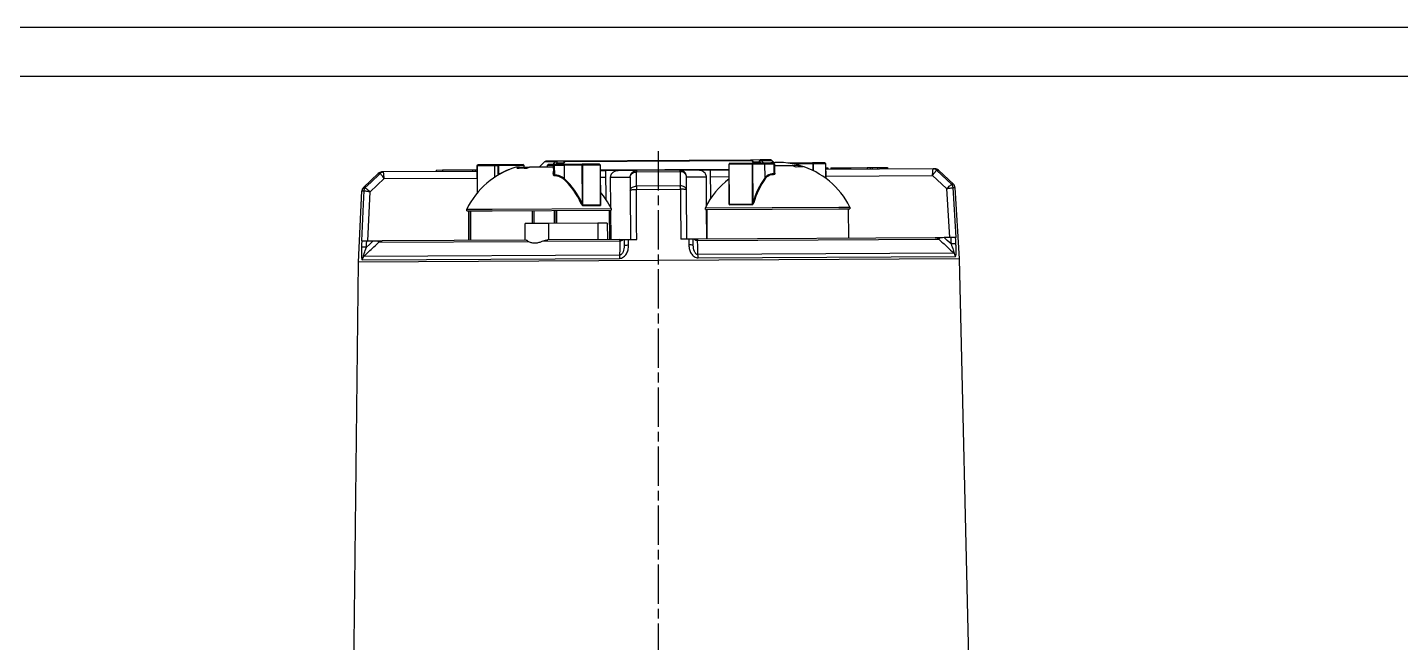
# Model space of a CAD drawing. Header units: millimetres. Extents: x 6533 to 7793, y 6972 to 7863.
# Drawn here: x 6799.3 to 7217.6, y 7675.3 to 7862.8 of the extents above; entities that cross this region are included whole.
import ezdxf

# ---------------------------------------------------------------- set-up
doc = ezdxf.new("R2010")
doc.units = ezdxf.units.MM
doc.linetypes.add('AM_ISO08W050', pattern=[18, 12, -1.5, 3, -1.5])
doc.linetypes.add('PHANTOM2', pattern=[31.75, 15.875, -3.175, 3.175, -3.175, 3.175, -3.175])
doc.layers.add('AM_7', color=4, linetype='AM_ISO08W050', lineweight=25)
doc.layers.add('SD', color=7, linetype='PHANTOM2', lineweight=13)

msp = doc.modelspace()

# ---------------------------------------------------------------- linework, layer by layer
at = {"color": 7, "linetype": 'Continuous', "lineweight": 25}
for p, q in [((6907.771, 7818.745), (6907.2, 7818.742)), ((6936.325, 7818.908), (6907.771, 7818.745)), ((6907.774, 7818.739), (6907.771, 7818.745)), ((6923.794, 7819.337), (6926.41, 7819.352)), ((6923.794, 7819.337), (6923.796, 7818.837)), ((6925.772, 7819.348), (6925.775, 7818.848)), ((6934.899, 7819.4), (6935.665, 7819.404)), ((6934.899, 7819.4), (6934.902, 7818.9)), ((6935.665, 7819.404), (6935.668, 7818.904)), ((6935.84, 7819.405), (6936.322, 7819.408)), ((6936.385, 7820.709), (6936.315, 7820.708)), ((6936.362, 7812.418), (6936.315, 7820.708)), ((6936.385, 7820.709), (6941.689, 7820.739)), ((6936.432, 7812.501), (6936.385, 7820.709)), ((6941.818, 7820.94), (6936.514, 7820.909)), ((6941.689, 7820.739), (6942.682, 7820.745)), ((6941.709, 7817.196), (6941.689, 7820.739)), ((6942.881, 7820.946), (6941.818, 7820.94)), ((6942.247, 7820.942), (6942.247, 7820.98)), ((6942.891, 7820.746), (6942.682, 7820.745)), ((6942.698, 7817.814), (6942.682, 7820.745)), ((6950.298, 7820.988), (6942.881, 7820.946)), ((6942.891, 7820.746), (6950.499, 7820.789)), ((6942.907, 7818.023), (6942.891, 7820.746)), ((6943.797, 7820.988), (6943.797, 7820.951)), ((6947.19, 7820.97), (6947.19, 7821.008)), ((6949.172, 7820.178), (6948.049, 7820.172)), ((6949.172, 7820.178), (6952.214, 7820.196)), ((6949.172, 7820.178), (6949.174, 7819.839)), ((6950.499, 7820.789), (6950.503, 7820.186)), ((6959.596, 7820.238), (6952.214, 7820.196)), ((6955.176, 7820.213), (6956.823, 7821.879)), ((6956.823, 7821.879), (6960.065, 7821.897)), ((6960.384, 7822.046), (6957.176, 7822.027)), ((6957.771, 7820.831), (6959.592, 7820.841)), ((6957.775, 7820.228), (6957.771, 7820.831)), ((6957.775, 7820.228), (6957.771, 7820.831)), ((6957.771, 7820.831), (6957.771, 7820.831)), ((6959.837, 7821.043), (6957.97, 7821.032)), ((6960.065, 7821.897), (6959.328, 7821.04)), ((6959.606, 7818.555), (6959.592, 7820.841)), ((6959.592, 7820.841), (6959.639, 7820.841)), ((6959.906, 7820.843), (6959.639, 7820.841)), ((6959.639, 7820.841), (6959.655, 7818.119)), ((6959.655, 7818.119), (6959.649, 7818.555)), ((6959.837, 7821.043), (6959.791, 7821.042)), ((6963.011, 7821.061), (6959.837, 7821.043)), ((6959.906, 7820.843), (6962.882, 7820.86)), ((6959.924, 7817.818), (6959.906, 7820.843)), ((6960.205, 7821.045), (6960.637, 7821.547)), ((6962.624, 7822.058), (6960.384, 7822.046)), ((6960.637, 7821.547), (6962.725, 7821.559)), ((6960.912, 7821.049), (6960.911, 7821.086)), ((6962.293, 7821.057), (6963.01, 7821.891)), ((6962.358, 7821.057), (6963.096, 7821.915)), ((6963.384, 7822.063), (6962.615, 7822.058)), ((6962.749, 7822.042), (6962.624, 7822.058)), ((6962.662, 7821.059), (6962.662, 7821.096)), ((6962.77, 7822.043), (6962.869, 7822.014)), ((6962.882, 7820.86), (6968.187, 7820.89)), ((6962.906, 7816.68), (6962.882, 7820.86)), ((6968.315, 7821.091), (6963.011, 7821.061)), ((6963.096, 7821.915), (7019.843, 7822.239)), ((7019.553, 7822.384), (6963.384, 7822.063)), ((6965.028, 7821.11), (6965.028, 7821.072)), ((6965.453, 7821.075), (6965.453, 7821.112)), ((6966.075, 7821.078), (6966.075, 7821.116)), ((6967.102, 7821.122), (6967.103, 7821.084)), ((6967.216, 7821.085), (6967.216, 7821.122)), ((6967.295, 7821.085), (6967.295, 7821.123)), ((6967.314, 7821.123), (6967.314, 7821.085)), ((6968.441, 7820.892), (6968.187, 7820.89)), ((6968.187, 7820.89), (6968.254, 7809.178)), ((6973.576, 7821.121), (6968.315, 7821.091)), ((6968.441, 7820.892), (6973.751, 7820.922)), ((6968.511, 7808.608), (6968.441, 7820.892)), ((6968.482, 7821.129), (6968.482, 7821.092)), ((6969.076, 7821.133), (6969.077, 7821.095)), ((6973.751, 7820.922), (6973.821, 7808.639)), ((6973.777, 7820.922), (6973.751, 7820.922)), ((6973.777, 7820.922), (6973.847, 7808.737)), ((7013.043, 7819.493), (6973.786, 7819.269)), ((6975.543, 7819.132), (6973.787, 7819.122)), ((6979.444, 7819.154), (6975.543, 7819.132)), ((6975.594, 7810.286), (6975.543, 7819.132)), ((6984.925, 7819.186), (6979.444, 7819.154)), ((6984.925, 7819.186), (6984.817, 7819.182)), ((6984.82, 7818.773), (6984.847, 7818.773)), ((6984.847, 7818.773), (6998.129, 7818.849)), ((6998.046, 7819.261), (6984.925, 7819.186)), ((7003.527, 7819.292), (6998.046, 7819.261)), ((6998.154, 7819.258), (6998.046, 7819.261)), ((6998.129, 7818.849), (6998.156, 7818.849)), ((7007.428, 7819.314), (7003.527, 7819.292)), ((7013.044, 7819.346), (7007.428, 7819.314)), ((7007.477, 7810.703), (7007.428, 7819.314)), ((7013.097, 7821.147), (7013.033, 7821.146)), ((7013.102, 7809.091), (7013.033, 7821.146)), ((7013.097, 7821.147), (7020.031, 7821.186)), ((7013.167, 7808.863), (7013.097, 7821.147)), ((7020.101, 7821.387), (7013.232, 7821.347)), ((7020.352, 7822.388), (7019.553, 7822.384)), ((7019.843, 7822.239), (7020.59, 7821.389)), ((7019.929, 7822.216), (7020.655, 7821.39)), ((7020.272, 7821.188), (7020.031, 7821.186)), ((7020.031, 7821.186), (7020.101, 7808.903)), ((7020.068, 7822.341), (7020.167, 7822.37)), ((7023.798, 7821.408), (7020.101, 7821.387)), ((7020.313, 7822.388), (7020.188, 7822.37)), ((7020.218, 7821.887), (7022.305, 7821.899)), ((7020.272, 7821.188), (7023.968, 7821.209)), ((7020.339, 7809.475), (7020.272, 7821.188)), ((7022.553, 7822.401), (7020.313, 7822.388)), ((7022.305, 7821.899), (7022.743, 7821.402)), ((7025.761, 7822.419), (7022.553, 7822.401)), ((7022.874, 7822.256), (7026.115, 7822.275)), ((7023.62, 7821.407), (7022.874, 7822.256)), ((7026.653, 7821.424), (7023.798, 7821.408)), ((7023.968, 7821.209), (7026.645, 7821.224)), ((7023.992, 7817.029), (7023.968, 7821.209)), ((7026.115, 7822.275), (7026.771, 7821.627)), ((7026.854, 7821.225), (7026.645, 7821.224)), ((7026.645, 7821.224), (7026.662, 7818.199)), ((7026.854, 7821.225), (7026.87, 7818.457)), ((7034.752, 7820.67), (7026.857, 7820.625)), ((7032.381, 7820.654), (7026.857, 7820.622)), ((7038.469, 7821.492), (7031.033, 7821.449)), ((7032.273, 7821.256), (7038.521, 7821.292)), ((7034.752, 7820.667), (7034.501, 7820.666)), ((7034.503, 7820.344), (7034.501, 7820.666)), ((7034.752, 7820.67), (7034.752, 7820.667)), ((7038.567, 7821.492), (7038.469, 7821.492)), ((7038.671, 7821.293), (7038.521, 7821.292)), ((7038.521, 7821.292), (7038.533, 7819.215)), ((7042.264, 7821.513), (7038.567, 7821.492)), ((7038.671, 7821.293), (7038.683, 7819.142)), ((7038.671, 7821.293), (7038.738, 7821.293)), ((7038.738, 7821.293), (7042.434, 7821.314)), ((7038.75, 7819.109), (7038.738, 7821.293)), ((7042.434, 7821.314), (7042.46, 7816.843)), ((7042.465, 7821.314), (7042.434, 7821.314)), ((7042.465, 7821.314), (7042.49, 7816.821)), ((7075.2, 7819.701), (7042.475, 7819.514)), ((7043.09, 7820.018), (7043.093, 7819.518)), ((7044.051, 7820.023), (7047.384, 7820.042)), ((7044.051, 7820.023), (7044.053, 7819.523)), ((7047.384, 7820.042), (7050.017, 7820.057)), ((7047.384, 7820.042), (7047.387, 7819.542)), ((7050.017, 7820.057), (7055.099, 7820.087)), ((7050.017, 7820.057), (7050.019, 7819.557)), ((7055.099, 7820.087), (7056.073, 7820.092)), ((7055.099, 7820.087), (7055.102, 7819.587)), ((7056.073, 7820.092), (7056.684, 7820.096)), ((7056.073, 7820.092), (7056.075, 7819.592)), ((7056.684, 7820.096), (7056.686, 7819.596)), ((7058.296, 7820.105), (7061.361, 7820.122)), ((7058.296, 7820.105), (7058.298, 7819.605)), ((7061.361, 7820.122), (7061.364, 7819.622)), ((7075.2, 7819.701), (7075.197, 7819.695)), ((7075.771, 7819.705), (7075.2, 7819.701)), ((7076.225, 7819.294), (7076.228, 7819.295)), ((7076.228, 7819.295), (7076.806, 7819.299)), ((7076.806, 7819.299), (7081.387, 7815.001)), ((6901.639, 7813.974), (6906.17, 7818.324)), ((6903.712, 7812.673), (6907.983, 7816.746)), ((6906.17, 7818.324), (6906.748, 7818.327)), ((6906.748, 7818.327), (6906.751, 7818.326)), ((6907.983, 7816.746), (6936.336, 7816.908)), ((6973.799, 7817.122), (6975.554, 7817.132)), ((6976.869, 7817.14), (6982.936, 7817.174)), ((6976.869, 7817.14), (6976.921, 7808.036)), ((6982.936, 7817.174), (6982.959, 7813.125)), ((6984.85, 7814.45), (6984.803, 7814.447)), ((6998.176, 7814.526), (6984.85, 7814.45)), ((6998.222, 7814.524), (6998.176, 7814.526)), ((7000.058, 7817.272), (7006.125, 7817.307)), ((7000.081, 7813.223), (7000.058, 7817.272)), ((7006.176, 7808.502), (7006.125, 7817.307)), ((7007.44, 7817.314), (7013.055, 7817.346)), ((7042.486, 7817.514), (7075.011, 7817.7)), ((7075.011, 7817.7), (7079.329, 7813.676)), ((7080.835, 7814.998), (7080.83, 7814.994)), ((7081.387, 7815.001), (7080.835, 7814.998)), ((6900.164, 7791.228), (6901.179, 7812.962)), ((6901.179, 7812.962), (6901.734, 7812.965)), ((6902.19, 7813.977), (6901.639, 7813.974)), ((6901.734, 7812.965), (6901.735, 7812.965)), ((6902.196, 7813.974), (6902.19, 7813.977)), ((6903.009, 7797.718), (6903.712, 7812.673)), ((6982.959, 7813.125), (6983.045, 7798.175)), ((6984.809, 7813.44), (6984.821, 7813.44)), ((6984.821, 7813.44), (6998.216, 7813.516)), ((6998.216, 7813.516), (6998.228, 7813.516)), ((7000.166, 7798.272), (7000.081, 7813.223)), ((7079.329, 7813.676), (7080.202, 7798.73)), ((7081.301, 7813.99), (7081.303, 7813.991)), ((7082.193, 7798.741), (7081.301, 7813.99)), ((7081.303, 7813.991), (7081.858, 7813.994)), ((7081.858, 7813.994), (7083.121, 7792.272)), ((6933.122, 7807.39), (6940.834, 7807.434)), ((6933.125, 7806.89), (6933.122, 7807.39)), ((6933.125, 7806.89), (6940.837, 7806.934)), ((6933.778, 7797.893), (6933.727, 7806.893)), ((6934.318, 7797.896), (6934.266, 7806.896)), ((6934.359, 7797.897), (6934.308, 7806.897)), ((6934.375, 7797.897), (6934.324, 7806.897)), ((6940.834, 7807.434), (6977.121, 7807.641)), ((6940.837, 7806.934), (6977.124, 7807.141)), ((6953.009, 7807.003), (6953.032, 7803.003)), ((6953.558, 7807.006), (6953.581, 7803.007)), ((6959.766, 7807.042), (6959.789, 7803.042)), ((6959.937, 7807.043), (6959.959, 7803.043)), ((6960.584, 7803.047), (6960.561, 7807.046)), ((6973.821, 7808.639), (6968.511, 7808.608)), ((6968.527, 7808.513), (6973.843, 7808.543)), ((6976.52, 7807.138), (6976.571, 7798.138)), ((6976.522, 7807.138), (6976.574, 7798.138)), ((6976.926, 7807.14), (6976.977, 7798.14)), ((6977.121, 7807.641), (6977.124, 7807.141)), ((7005.825, 7807.805), (7046.482, 7808.037)), ((7005.828, 7807.305), (7005.825, 7807.805)), ((7005.828, 7807.305), (7046.485, 7807.537)), ((7006.234, 7798.307), (7006.182, 7807.307)), ((7006.38, 7798.308), (7006.328, 7807.308)), ((7013.082, 7809.334), (7013.101, 7809.337)), ((7013.151, 7808.768), (7020.092, 7808.807)), ((7020.101, 7808.903), (7013.167, 7808.863)), ((7046.482, 7808.037), (7049.825, 7808.056)), ((7046.485, 7807.537), (7049.827, 7807.556)), ((7049.327, 7807.553), (7049.379, 7798.553)), ((7049.825, 7808.056), (7049.827, 7807.556)), ((6958.048, 7803.032), (6950.944, 7802.991)), ((6950.972, 7797.992), (6950.944, 7802.991)), ((6973.036, 7803.118), (6958.048, 7803.032)), ((6958.048, 7803.032), (6958.076, 7798.032)), ((6975.932, 7803.134), (6973.036, 7803.118)), ((6973.036, 7803.118), (6973.064, 7798.118)), ((6975.932, 7803.134), (6975.96, 7798.134)), ((6901.018, 7797.706), (6901.156, 7797.707)), ((6902.645, 7797.716), (6904.589, 7797.727)), ((6906.302, 7797.325), (6951.981, 7797.585)), ((6951.178, 7797.993), (6907.371, 7797.743)), ((6956.101, 7797.609), (6979.761, 7797.744)), ((6979.632, 7798.155), (6957.841, 7798.031)), ((6981.106, 7798.164), (6981.084, 7796.312)), ((6982.454, 7798.171), (6984.898, 7798.185)), ((7000.757, 7798.276), (6998.313, 7798.262)), ((7002.148, 7796.432), (7002.105, 7798.284)), ((7003.455, 7797.879), (7076.913, 7798.299)), ((7075.84, 7798.705), (7003.579, 7798.292)), ((7080.566, 7798.732), (7078.622, 7798.72)), ((7082.055, 7798.74), (7082.193, 7798.741)), ((6979.704, 7793.42), (6901.727, 7792.974)), ((7081.538, 7794.001), (7003.561, 7793.556)), ((6898.643, 7661.691), (6900.164, 7791.228)), ((7083.121, 7792.272), (6900.164, 7791.228)), ((6901.273, 7791.962), (6979.649, 7792.41)), ((7003.628, 7792.547), (7082.004, 7792.994)), ((7083.121, 7792.272), (7086.121, 7662.761))]:
    msp.add_line(p, q, dxfattribs=at)
at = {"color": 7, "linetype": 'Continuous', "lineweight": 25, "flags": 128}
for points in [[(6936.385, 7820.709), (6936.387, 7820.748), (6936.394, 7820.785), (6936.406, 7820.82), (6936.422, 7820.85), (6936.442, 7820.875), (6936.464, 7820.894), (6936.488, 7820.905), (6936.514, 7820.909)], [(6941.689, 7820.739), (6941.691, 7820.778), (6941.699, 7820.815), (6941.71, 7820.85), (6941.726, 7820.881), (6941.746, 7820.906), (6941.768, 7820.924), (6941.793, 7820.936), (6941.818, 7820.94)], [(6959.906, 7820.843), (6959.905, 7820.882), (6959.901, 7820.919), (6959.894, 7820.954), (6959.886, 7820.984), (6959.875, 7821.009), (6959.863, 7821.027), (6959.85, 7821.039), (6959.837, 7821.043)], [(6960.384, 7822.046), (6960.433, 7822.036), (6960.48, 7822.008), (6960.524, 7821.962), (6960.562, 7821.9), (6960.593, 7821.825), (6960.617, 7821.738), (6960.632, 7821.645), (6960.637, 7821.547)], [(6963.011, 7821.061), (6962.986, 7821.057), (6962.961, 7821.045), (6962.939, 7821.027), (6962.92, 7821.002), (6962.904, 7820.971), (6962.892, 7820.937), (6962.885, 7820.899), (6962.882, 7820.86)], [(6968.315, 7821.091), (6968.29, 7821.087), (6968.266, 7821.075), (6968.243, 7821.057), (6968.224, 7821.032), (6968.208, 7821.001), (6968.196, 7820.967), (6968.189, 7820.929), (6968.187, 7820.89)], [(6968.315, 7821.091), (6968.34, 7821.087), (6968.363, 7821.076), (6968.385, 7821.058), (6968.404, 7821.033), (6968.42, 7821.003), (6968.431, 7820.968), (6968.439, 7820.931), (6968.441, 7820.892)], [(6984.85, 7814.45), (6984.831, 7817.199), (6984.82, 7818.773)], [(6998.156, 7818.849), (6998.169, 7816.1), (6998.176, 7814.526)], [(7020.031, 7821.186), (7020.032, 7821.225), (7020.036, 7821.263), (7020.042, 7821.297), (7020.051, 7821.328), (7020.061, 7821.353), (7020.074, 7821.371), (7020.087, 7821.383), (7020.101, 7821.387)], [(7022.305, 7821.899), (7022.31, 7821.997), (7022.323, 7822.091), (7022.346, 7822.177), (7022.377, 7822.253), (7022.414, 7822.316), (7022.457, 7822.362), (7022.504, 7822.391), (7022.553, 7822.401)], [(7080.835, 7814.998), (7077.909, 7817.725), (7076.225, 7819.294)], [(6906.751, 7818.326), (6903.857, 7815.567), (6902.19, 7813.977)], [(6942.907, 7818.023), (6942.928, 7817.986), (6942.945, 7817.958)], [(6901.735, 7812.965), (6901.548, 7808.969), (6901.018, 7797.706)], [(6984.898, 7798.185), (6984.875, 7802.18), (6984.809, 7813.44)], [(6998.228, 7813.516), (6998.25, 7809.522), (6998.313, 7798.262)], [(6901.156, 7797.707), (6901.109, 7796.662), (6901.072, 7795.841)], [(6904.589, 7797.727), (6903.452, 7796.646), (6902.559, 7795.797)], [(6902.559, 7795.797), (6902.607, 7796.871), (6902.645, 7797.716)], [(6979.761, 7797.744), (6979.729, 7795.323), (6979.704, 7793.42)], [(6982.433, 7796.372), (6982.445, 7797.38), (6982.454, 7798.171)], [(7000.757, 7798.276), (7000.78, 7797.268), (7000.799, 7796.477)], [(7003.561, 7793.556), (7003.501, 7795.977), (7003.455, 7797.879)], [(7080.674, 7796.814), (7079.525, 7797.882), (7078.622, 7798.72)], [(7080.566, 7798.732), (7080.627, 7797.658), (7080.674, 7796.814)], [(7082.161, 7796.875), (7082.102, 7797.919), (7082.055, 7798.74)]]:
    msp.add_lwpolyline(points, dxfattribs=at)
at = {"color": 7, "linetype": 'Continuous', "lineweight": 25}
for centre, radius, start, end in [((6907.209, 7817.242), 1.5, 90.32718, 133.82718), ((6907.78, 7817.261), 1.485, 90.35808, 134.06477), ((6907.787, 7817.234), 1.505, 90.47832, 133.48019), ((6955.183, 7796.734), 24.5, 106.92873, 154.21827), ((6936.515, 7820.709), 0.2, 90.32718, 180.32718), ((6942.882, 7820.746), 0.2, 90.32718, 180.32718), ((6941.864, 7820.79), 1.029, 357.54788, 8.71853), ((6954.186, 7808.966), 12.282, 114.0945, 118.44774), ((6949.932, 7806.45), 13.411, 83.81586, 96.8385), ((6950.299, 7820.788), 0.2, 0.32718, 90.32718), ((6957.228, 7808.983), 12.282, 114.0945, 118.44774), ((6957.179, 7821.527), 0.5, 90.32718, 135.32718), ((6957.971, 7820.832), 0.2, 90.32718, 180.32718), ((6957.971, 7820.832), 0.2, 90.36165, 180.36161), ((6959.792, 7820.842), 0.2, 90.32718, 180.32718), ((6959.839, 7820.843), 0.199, 90.49521, 180.49423), ((6960.391, 7821.613), 0.433, 90.88945, 138.88234), ((6959.906, 7820.995), 0.916, 37.04404, 80.03316), ((6963.387, 7821.563), 0.5, 90.32718, 139.32484), ((6963.075, 7821.821), 0.0956, 77.85115, 133.45609), ((6963.395, 7821.686), 0.377, 91.64849, 142.66437), ((6973.577, 7820.921), 0.2, 0.32718, 90.32718), ((6973.563, 7820.933), 0.188, 356.62792, 86.0743), ((6987.558, 7818.993), 2.747, 176.05048, 184.60388), ((6985.68, 7818.829), 0.835, 154.72579, 183.84799), ((6997.296, 7818.896), 0.835, 356.80637, 25.92857), ((6995.416, 7819.038), 2.747, 356.05048, 4.60388), ((7013.233, 7821.147), 0.2, 90.32718, 180.32718), ((7013.272, 7821.174), 0.178, 103.10749, 188.99798), ((7019.556, 7821.884), 0.5, 41.32952, 90.32718), ((7019.546, 7822.007), 0.377, 37.98999, 89.00587), ((7019.864, 7822.145), 0.0957, 47.23861, 102.79805), ((7020.086, 7821.201), 0.187, 356.01408, 85.23938), ((7023.043, 7821.356), 0.916, 100.6212, 143.61032), ((7022.551, 7821.967), 0.433, 41.77202, 89.76491), ((7023.782, 7821.222), 0.187, 356.01408, 85.23938), ((7027.886, 7797.152), 24.5, 73.72563, 98.03372), ((7025.764, 7821.919), 0.5, 45.32718, 90.32718), ((7027.784, 7821.28), 1.14, 172.76126, 182.8361), ((7026.654, 7821.224), 0.2, 0.32718, 90.32718), ((7027.037, 7818.506), 0.178, 201.64007, 280.00071), ((7026.572, 7803.085), 18.504, 68.08227, 71.70273), ((7034.576, 7813.805), 6.539, 80.99966, 99.6547), ((7028.692, 7803.097), 18.504, 68.08227, 71.70273), ((7027.886, 7797.149), 24.5, 26.43609, 73.72563), ((7038.471, 7821.292), 0.2, 0.32718, 90.32718), ((7038.286, 7821.337), 0.24, 349.0772, 40.03751), ((7038.552, 7821.306), 0.187, 356.01408, 85.23938), ((7042.265, 7821.313), 0.2, 0.32718, 90.32718), ((7042.248, 7821.327), 0.187, 356.01408, 85.23938), ((7075.202, 7818.19), 1.505, 47.17417, 90.17604), ((7075.208, 7818.217), 1.485, 46.58958, 90.29628), ((7075.779, 7818.205), 1.5, 46.82718, 90.32718), ((6959.452, 7818.147), 0.205, 261.33833, 352.15461), ((6960.298, 7817.795), 0.375, 176.50967, 203.18439), ((6962.62, 7816.823), 0.32, 287.18582, 333.3973), ((6947.132, 7799.799), 22.855, 23.94804, 47.01247), ((6947.196, 7799.825), 23.041, 23.94804, 47.01247), ((6999.548, 7814.028), 14.751, 178.36918, 182.28518), ((6999.281, 7813.533), 14.46, 176.36806, 180.3714), ((6983.756, 7813.445), 14.46, 0.28296, 4.2863), ((6983.483, 7813.936), 14.751, 358.36918, 2.28518), ((7027.886, 7797.149), 24.5, 127.24374, 154.21827), ((7044.207, 7802.591), 24.841, 144.46457, 163.91103), ((7044.243, 7802.548), 24.64, 144.46457, 163.91103), ((7024.239, 7817.132), 0.268, 202.73345, 259.87754), ((7023.932, 7818.096), 2.732, 358.59899, 2.17538), ((7079.795, 7813.895), 1.51, 3.63557, 46.71343), ((7079.802, 7813.905), 1.504, 3.27728, 46.60941), ((7080.36, 7813.907), 1.5, 3.32718, 46.82718), ((6902.677, 7812.892), 1.5, 133.82718, 177.32718), ((6903.236, 7812.896), 1.504, 134.04495, 177.37708), ((6903.243, 7812.886), 1.51, 133.94093, 177.01878), ((6955.183, 7796.734), 24.5, 26.43609, 40.46036), ((6967.932, 7809.598), 0.529, 279.41232, 307.36652), ((6968.811, 7808.609), 0.3, 180.05321, 198.60563), ((6974.045, 7808.639), 0.224, 180.18134, 205.42154), ((7012.89, 7808.86), 0.277, 340.40507, 0.58723), ((7019.595, 7808.898), 0.505, 349.66395, 0.55881), ((7020.596, 7809.757), 0.382, 227.60455, 265.76367), ((6915.042, 7806.394), 12.595, 223.43604, 226.06002), ((6979.693, 7799.429), 1.687, 272.33447, 311.2903), ((7003.504, 7799.565), 1.687, 229.36406, 268.31989), ((7068.071, 7807.268), 12.595, 314.59434, 317.21831), ((6900.992, 7767.905), 27.936, 86.78569, 89.83688), ((6987.863, 7792.467), 8.214, 173.33852, 180.39767), ((6982.043, 7789.937), 6.447, 86.53889, 98.55807), ((7001.262, 7790.046), 6.447, 82.09629, 94.11547), ((6995.414, 7792.51), 8.214, 0.25669, 7.31584), ((7082.559, 7768.942), 27.936, 90.81748, 93.86866), ((7080.499, 7792.909), 1.508, 3.23194, 46.40939), ((6902.779, 7791.895), 1.508, 134.24497, 177.42242)]:
    msp.add_arc(centre, radius, start, end, dxfattribs=at)
for points, knots in [([(6907.983, 7816.746), (6907.983, 7816.75), (6907.957, 7816.994), (6907.906, 7817.483), (6907.84, 7818.11), (6907.794, 7818.55), (6907.777, 7818.709), (6907.774, 7818.735), (6907.774, 7818.739)], [0, 0, 0, 0, 0.003259, 0.2475358, 0.4923987, 0.7330982, 0.9608921, 1, 1, 1, 1]), ([(6925.772, 7819.348), (6927.48, 7819.358), (6929.635, 7819.37), (6932.231, 7819.385), (6933.571, 7819.393), (6934.456, 7819.398), (6934.899, 7819.4)], [0, 0, 0, 0, 0.5600481, 0.7067506, 0.8534517, 1, 1, 1, 1]), ([(6942.833, 7820.945), (6942.776, 7820.945), (6942.673, 7820.945), (6942.498, 7820.944), (6942.411, 7820.943), (6942.368, 7820.943)], [0, 0, 0, 0, 0.3828434, 0.6918947, 1, 1, 1, 1]), ([(6946.012, 7819.442), (6945.929, 7819.419), (6945.115, 7819.194), (6944.015, 7818.653), (6943.081, 7818.122), (6942.907, 7818.023)], [0, 0, 0, 0, 0.083845, 0.8293781, 1, 1, 1, 1]), ([(6959.603, 7819.061), (6959.529, 7818.975), (6959.293, 7818.701), (6959.369, 7818.252), (6959.421, 7817.944)], [0, 0, 0, 0, 0.3145879, 1, 1, 1, 1]), ([(6962.91, 7821.996), (6962.862, 7822.015), (6962.77, 7822.052), (6962.671, 7822.056), (6962.624, 7822.058)], [0, 0, 0, 0, 0.51686, 1, 1, 1, 1]), ([(6962.624, 7822.058), (6962.676, 7822.054), (6962.765, 7822.046), (6962.891, 7821.985), (6962.995, 7821.899), (6963.044, 7821.813), (6963.067, 7821.772)], [0, 0, 0, 0, 0.2946467, 0.5012456, 0.7664226, 1, 1, 1, 1]), ([(6963.028, 7821.908), (6962.994, 7821.936), (6962.928, 7821.991), (6962.788, 7822.045), (6962.685, 7822.054), (6962.624, 7822.058)], [0, 0, 0, 0, 0.2975015, 0.5844033, 1, 1, 1, 1]), ([(6979.444, 7819.154), (6979.357, 7819.152), (6978.922, 7819.138), (6978.212, 7818.953), (6977.621, 7818.576), (6977.244, 7818.195), (6976.983, 7817.817), (6976.872, 7817.394), (6976.869, 7817.168), (6976.869, 7817.14)], [0, 0, 0, 0, 0.0721908, 0.3632164, 0.5989745, 0.6461523, 0.8108603, 0.976551, 1, 1, 1, 1]), ([(6982.936, 7817.174), (6982.936, 7817.178), (6982.936, 7817.33), (6982.978, 7817.705), (6983.203, 7818.255), (6983.632, 7818.744), (6984.184, 7819.085), (6984.605, 7819.15), (6984.817, 7819.182)], [0, 0, 0, 0, 0.0031973, 0.151991, 0.37218, 0.5820421, 0.7892833, 1, 1, 1, 1]), ([(6982.936, 7817.174), (6982.936, 7817.177), (6982.936, 7817.298), (6982.978, 7817.596), (6983.204, 7818.033), (6983.634, 7818.423), (6984.187, 7818.694), (6984.607, 7818.746), (6984.82, 7818.773)], [0, 0, 0, 0, 0.00319735, 0.15199097, 0.37217998, 0.58204207, 0.78928329, 1, 1, 1, 1]), ([(7000.058, 7817.272), (7000.058, 7817.275), (7000.057, 7817.428), (7000.01, 7817.802), (6999.779, 7818.349), (6999.344, 7818.833), (6998.788, 7819.168), (6998.367, 7819.228), (6998.154, 7819.258)], [0, 0, 0, 0, 0.0031973, 0.151991, 0.37218, 0.5820421, 0.7892833, 1, 1, 1, 1]), ([(7000.058, 7817.272), (7000.058, 7817.275), (7000.057, 7817.396), (7000.011, 7817.694), (6999.78, 7818.128), (6999.346, 7818.512), (6998.79, 7818.778), (6998.369, 7818.825), (6998.156, 7818.849)], [0, 0, 0, 0, 0.00319735, 0.15199097, 0.37217998, 0.58204207, 0.78928329, 1, 1, 1, 1]), ([(7006.125, 7817.307), (7006.124, 7817.342), (7006.119, 7817.549), (7006.02, 7817.927), (7005.695, 7818.443), (7005.104, 7818.934), (7004.51, 7819.162), (7003.96, 7819.274), (7003.721, 7819.284), (7003.527, 7819.292)], [0, 0, 0, 0, 0.0294838, 0.1725656, 0.3188551, 0.5314736, 0.801826, 0.8385045, 1, 1, 1, 1]), ([(7019.873, 7822.097), (7019.896, 7822.137), (7019.944, 7822.225), (7020.047, 7822.311), (7020.172, 7822.374), (7020.261, 7822.383), (7020.313, 7822.388)], [0, 0, 0, 0, 0.2335598, 0.4987543, 0.7053199, 1, 1, 1, 1]), ([(7020.313, 7822.388), (7020.251, 7822.383), (7020.147, 7822.375), (7020.054, 7822.33), (7020.015, 7822.312)], [0, 0, 0, 0, 0.5915315, 1, 1, 1, 1]), ([(7020.313, 7822.388), (7020.266, 7822.385), (7020.168, 7822.38), (7020.076, 7822.342), (7020.028, 7822.322)], [0, 0, 0, 0, 0.48314, 1, 1, 1, 1]), ([(7026.869, 7818.457), (7026.869, 7818.455), (7026.872, 7818.425), (7026.859, 7818.369), (7026.827, 7818.3), (7026.781, 7818.247), (7026.74, 7818.22), (7026.701, 7818.205), (7026.68, 7818.202), (7026.662, 7818.199)], [0, 0, 0, 0, 0.0213566, 0.28349, 0.5078854, 0.6926972, 0.8520725, 0.8758684, 1, 1, 1, 1]), ([(7027.068, 7818.331), (7027.04, 7818.434), (7027.002, 7818.572), (7026.895, 7818.673), (7026.868, 7818.698)], [0, 0, 0, 0, 0.7509402, 1, 1, 1, 1]), ([(7026.87, 7818.457), (7026.87, 7818.457), (7026.869, 7818.452), (7026.871, 7818.447), (7026.874, 7818.441)], [0, 0, 0, 0, 0.0092669, 1, 1, 1, 1]), ([(7042.472, 7820.014), (7042.657, 7820.015), (7043.068, 7820.018), (7043.082, 7820.018), (7043.09, 7820.018)], [0, 0, 0, 0, 0.4500841, 1, 1, 1, 1]), ([(7056.684, 7820.096), (7056.859, 7820.097), (7057.079, 7820.098), (7057.504, 7820.1), (7057.865, 7820.102), (7058.155, 7820.104), (7058.351, 7820.105)], [0, 0, 0, 0, 0.5004629, 0.6280323, 0.7495371, 1, 1, 1, 1]), ([(7075.011, 7817.7), (7075.011, 7817.703), (7075.024, 7817.836), (7075.057, 7818.191), (7075.107, 7818.729), (7075.154, 7819.229), (7075.187, 7819.584), (7075.194, 7819.658), (7075.197, 7819.695)], [0, 0, 0, 0, 0.0032553, 0.1340038, 0.359171, 0.5735792, 0.7849237, 1, 1, 1, 1]), ([(7075.011, 7817.7), (7075.013, 7817.703), (7075.093, 7817.808), (7075.31, 7818.092), (7075.637, 7818.522), (7075.942, 7818.922), (7076.158, 7819.205), (7076.203, 7819.264), (7076.225, 7819.294)], [0, 0, 0, 0, 0.0032553, 0.1340038, 0.359171, 0.5735793, 0.7849237, 1, 1, 1, 1]), ([(6907.983, 7816.746), (6907.981, 7816.749), (6907.83, 7816.942), (6907.528, 7817.33), (6907.14, 7817.828), (6906.867, 7818.176), (6906.769, 7818.302), (6906.753, 7818.323), (6906.751, 7818.326)], [0, 0, 0, 0, 0.003259, 0.2475358, 0.4923987, 0.7330982, 0.9608921, 1, 1, 1, 1]), ([(6959.421, 7817.944), (6959.435, 7817.91), (6959.462, 7817.846), (6959.577, 7817.755), (6959.711, 7817.692), (6959.844, 7817.655), (6959.919, 7817.65), (6959.953, 7817.648)], [0, 0, 0, 0, 0.257956, 0.4849143, 0.7035846, 0.8642778, 1, 1, 1, 1]), ([(6959.924, 7817.818), (6959.906, 7817.821), (6959.866, 7817.827), (6959.798, 7817.866), (6959.731, 7817.931), (6959.675, 7818.02), (6959.662, 7818.084), (6959.655, 7818.119)], [0, 0, 0, 0, 0.1132161, 0.2576182, 0.4754186, 0.7185181, 1, 1, 1, 1]), ([(6962.906, 7816.68), (6962.622, 7816.89), (6962.106, 7817.272), (6961.113, 7817.66), (6960.377, 7817.802), (6959.993, 7817.816), (6959.924, 7817.818)], [0, 0, 0, 0, 0.3540546, 0.64277104, 0.9353249, 1, 1, 1, 1]), ([(6959.953, 7817.648), (6960.018, 7817.645), (6960.374, 7817.631), (6961.058, 7817.489), (6961.978, 7817.103), (6962.452, 7816.726), (6962.715, 7816.518)], [0, 0, 0, 0, 0.0640427, 0.3544119, 0.6430739, 1, 1, 1, 1]), ([(6982.959, 7813.125), (6982.959, 7813.127), (6982.959, 7813.218), (6982.996, 7813.455), (6983.205, 7813.811), (6983.625, 7814.14), (6984.172, 7814.374), (6984.592, 7814.423), (6984.803, 7814.447)], [0, 0, 0, 0, 0.003239, 0.1386685, 0.3626448, 0.5758514, 0.7860704, 1, 1, 1, 1]), ([(7000.081, 7813.223), (7000.081, 7813.225), (7000.08, 7813.316), (7000.041, 7813.552), (6999.827, 7813.906), (6999.404, 7814.23), (6998.854, 7814.457), (6998.434, 7814.502), (6998.222, 7814.524)], [0, 0, 0, 0, 0.00323902, 0.13866846, 0.36264485, 0.57585142, 0.78607035, 1, 1, 1, 1]), ([(7026.662, 7818.199), (7026.589, 7818.196), (7026.184, 7818.177), (7025.462, 7818.027), (7024.58, 7817.629), (7024.201, 7817.242), (7023.992, 7817.029)], [0, 0, 0, 0, 0.0646751, 0.35722896, 0.6459454, 1, 1, 1, 1]), ([(7024.192, 7816.869), (7024.385, 7817.08), (7024.733, 7817.461), (7025.549, 7817.858), (7026.22, 7818.007), (7026.596, 7818.025), (7026.663, 7818.029)], [0, 0, 0, 0, 0.3569261, 0.6455881, 0.9359573, 1, 1, 1, 1]), ([(7026.663, 7818.029), (7026.704, 7818.032), (7026.785, 7818.039), (7026.895, 7818.075), (7026.988, 7818.128), (7027.056, 7818.197), (7027.083, 7818.269), (7027.072, 7818.313), (7027.068, 7818.331)], [0, 0, 0, 0, 0.1540842, 0.3077863, 0.4712038, 0.6571656, 0.8674974, 1, 1, 1, 1]), ([(7079.329, 7813.676), (7079.331, 7813.678), (7079.516, 7813.84), (7079.887, 7814.165), (7080.358, 7814.579), (7080.71, 7814.889), (7080.79, 7814.958), (7080.83, 7814.994)], [0, 0, 0, 0, 0.0033242, 0.2530387, 0.5034573, 0.7495242, 1, 1, 1, 1]), ([(6903.712, 7812.673), (6903.708, 7812.673), (6903.465, 7812.709), (6902.977, 7812.781), (6902.357, 7812.873), (6901.893, 7812.942), (6901.788, 7812.957), (6901.735, 7812.965)], [0, 0, 0, 0, 0.0033242, 0.2530387, 0.5034572, 0.7495242, 1, 1, 1, 1]), ([(6903.712, 7812.673), (6903.709, 7812.675), (6903.523, 7812.835), (6903.148, 7813.156), (6902.672, 7813.564), (6902.316, 7813.87), (6902.236, 7813.939), (6902.196, 7813.974)], [0, 0, 0, 0, 0.0033242, 0.2530387, 0.5034573, 0.7495242, 1, 1, 1, 1]), ([(6982.959, 7813.125), (6982.959, 7813.126), (6982.959, 7813.147), (6982.997, 7813.202), (6983.208, 7813.285), (6983.63, 7813.363), (6984.177, 7813.42), (6984.597, 7813.433), (6984.809, 7813.44)], [0, 0, 0, 0, 0.003239, 0.1386685, 0.3626448, 0.5758514, 0.7860703, 1, 1, 1, 1]), ([(7000.081, 7813.223), (7000.081, 7813.224), (7000.081, 7813.244), (7000.042, 7813.299), (6999.83, 7813.38), (6999.408, 7813.453), (6998.86, 7813.503), (6998.44, 7813.512), (6998.228, 7813.516)], [0, 0, 0, 0, 0.00323902, 0.13866847, 0.36264485, 0.57585141, 0.78607034, 1, 1, 1, 1]), ([(7079.329, 7813.676), (7079.332, 7813.676), (7079.574, 7813.715), (7080.062, 7813.793), (7080.681, 7813.891), (7081.144, 7813.965), (7081.249, 7813.982), (7081.301, 7813.99)], [0, 0, 0, 0, 0.00332419, 0.25303868, 0.50345725, 0.74952421, 1, 1, 1, 1]), ([(6968.019, 7809.076), (6968.078, 7808.961), (6968.167, 7808.787), (6968.325, 7808.611), (6968.426, 7808.54), (6968.485, 7808.515), (6968.518, 7808.513), (6968.527, 7808.513)], [0, 0, 0, 0, 0.4935098, 0.7465115, 0.851032, 0.9564885, 1, 1, 1, 1]), ([(6968.511, 7808.608), (6968.506, 7808.609), (6968.496, 7808.61), (6968.478, 7808.621), (6968.453, 7808.645), (6968.405, 7808.716), (6968.326, 7808.896), (6968.283, 7809.064), (6968.254, 7809.178)], [0, 0, 0, 0, 0.0275852, 0.0617297, 0.104186, 0.1954073, 0.4521438, 1, 1, 1, 1]), ([(6973.845, 7808.731), (6973.845, 7808.716), (6973.846, 7808.685), (6973.84, 7808.655), (6973.83, 7808.641), (6973.825, 7808.639), (6973.821, 7808.639)], [0, 0, 0, 0, 0.3619741, 0.742489, 0.848162, 1, 1, 1, 1]), ([(6973.843, 7808.543), (6973.853, 7808.545), (6973.876, 7808.551), (6973.895, 7808.597), (6973.895, 7808.7), (6973.865, 7808.803), (6973.846, 7808.869)], [0, 0, 0, 0, 0.1311596, 0.2931371, 0.5475981, 1, 1, 1, 1]), ([(7013.082, 7809.334), (7013.053, 7809.218), (7013.01, 7809.043), (7013.032, 7808.866), (7013.076, 7808.795), (7013.114, 7808.77), (7013.143, 7808.768), (7013.151, 7808.768)], [0, 0, 0, 0, 0.4935098, 0.7465115, 0.851032, 0.9564885, 1, 1, 1, 1]), ([(7013.167, 7808.863), (7013.163, 7808.864), (7013.153, 7808.865), (7013.14, 7808.876), (7013.126, 7808.9), (7013.106, 7808.97), (7013.104, 7809.04), (7013.102, 7809.091)], [0, 0, 0, 0, 0.0615117, 0.1376502, 0.2323229, 0.4357358, 1, 1, 1, 1]), ([(7020.092, 7808.807), (7020.115, 7808.81), (7020.164, 7808.815), (7020.252, 7808.862), (7020.368, 7808.969), (7020.486, 7809.148), (7020.54, 7809.299), (7020.568, 7809.376)], [0, 0, 0, 0, 0.0853698, 0.1907986, 0.3564235, 0.6664713, 1, 1, 1, 1]), ([(7020.339, 7809.475), (7020.325, 7809.397), (7020.299, 7809.25), (7020.242, 7809.073), (7020.185, 7808.963), (7020.145, 7808.92), (7020.119, 7808.905), (7020.107, 7808.904), (7020.101, 7808.903)], [0, 0, 0, 0, 0.37338007, 0.70421568, 0.86098709, 0.94389358, 0.96691758, 1, 1, 1, 1]), ([(6901.018, 7797.706), (6901.025, 7797.706), (6901.036, 7797.706), (6901.083, 7797.707), (6901.1, 7797.707)], [0, 0, 0, 0, 0.6448571, 1, 1, 1, 1]), ([(6901.156, 7797.707), (6901.192, 7797.707), (6901.238, 7797.708), (6901.426, 7797.709), (6901.684, 7797.71), (6902.134, 7797.713), (6902.474, 7797.715), (6902.645, 7797.716)], [0, 0, 0, 0, 0.2326691, 0.2977546, 0.5306269, 0.7634909, 1, 1, 1, 1]), ([(6904.589, 7797.727), (6904.938, 7797.729), (6905.393, 7797.731), (6905.801, 7797.734), (6905.896, 7797.734)], [0, 0, 0, 0, 0.7661428, 1, 1, 1, 1]), ([(6905.896, 7797.734), (6906.092, 7797.735), (6906.459, 7797.737), (6906.934, 7797.74), (6907.224, 7797.742), (6907.369, 7797.743), (6907.371, 7797.743)], [0, 0, 0, 0, 0.35966206, 0.67688967, 0.9958401, 1, 1, 1, 1]), ([(6906.302, 7797.325), (6906.443, 7797.431), (6906.666, 7797.6), (6907.043, 7797.72), (6907.258, 7797.735), (6907.371, 7797.743)], [0, 0, 0, 0, 0.4463965, 0.7099365, 1, 1, 1, 1]), ([(6951.178, 7797.993), (6951.243, 7797.981), (6951.438, 7797.946), (6951.764, 7797.73), (6951.981, 7797.585)], [0, 0, 0, 0, 0.3321069, 1, 1, 1, 1]), ([(6951.981, 7797.585), (6952.257, 7797.438), (6952.816, 7797.141), (6953.985, 7797.056), (6955.13, 7797.242), (6955.814, 7797.5), (6956.101, 7797.609)], [0, 0, 0, 0, 0.2717075, 0.5504517, 0.811632, 1, 1, 1, 1]), ([(6956.101, 7797.609), (6956.547, 7797.776), (6957.13, 7797.994), (6957.706, 7798.024), (6957.841, 7798.031)], [0, 0, 0, 0, 0.7655213, 1, 1, 1, 1]), ([(6979.632, 7798.155), (6979.634, 7798.155), (6979.777, 7798.156), (6980.057, 7798.158), (6980.471, 7798.16), (6980.689, 7798.161), (6980.805, 7798.162)], [0, 0, 0, 0, 0.0041314, 0.3230609, 0.6401857, 1, 1, 1, 1]), ([(6979.632, 7798.155), (6979.646, 7798.148), (6979.674, 7798.135), (6979.72, 7798.018), (6979.745, 7797.85), (6979.761, 7797.744)], [0, 0, 0, 0, 0.2879517, 0.5508088, 1, 1, 1, 1]), ([(6980.805, 7798.162), (6980.903, 7798.162), (6981.077, 7798.163), (6981.097, 7798.164), (6981.106, 7798.164)], [0, 0, 0, 0, 0.561758, 1, 1, 1, 1]), ([(6981.106, 7798.164), (6981.122, 7798.164), (6981.155, 7798.164), (6981.414, 7798.165), (6981.795, 7798.168), (6982.169, 7798.17), (6982.395, 7798.171), (6982.454, 7798.171)], [0, 0, 0, 0, 0.2297532, 0.4595156, 0.6890466, 0.9182809, 1, 1, 1, 1]), ([(7002.105, 7798.284), (7002.089, 7798.283), (7002.056, 7798.283), (7001.797, 7798.282), (7001.416, 7798.28), (7001.042, 7798.277), (7000.816, 7798.276), (7000.757, 7798.276)], [0, 0, 0, 0, 0.22975322, 0.4595156, 0.6890466, 0.91828094, 1, 1, 1, 1]), ([(7002.406, 7798.285), (7002.308, 7798.285), (7002.134, 7798.284), (7002.114, 7798.284), (7002.105, 7798.284)], [0, 0, 0, 0, 0.561758, 1, 1, 1, 1]), ([(7003.579, 7798.292), (7003.578, 7798.292), (7003.434, 7798.291), (7003.154, 7798.29), (7002.74, 7798.287), (7002.522, 7798.286), (7002.406, 7798.285)], [0, 0, 0, 0, 0.004146, 0.3235798, 0.6412421, 1, 1, 1, 1]), ([(7003.455, 7797.879), (7003.469, 7797.985), (7003.492, 7798.153), (7003.537, 7798.271), (7003.565, 7798.285), (7003.579, 7798.292)], [0, 0, 0, 0, 0.4491912, 0.7120483, 1, 1, 1, 1]), ([(7077.315, 7798.713), (7077.119, 7798.712), (7076.751, 7798.71), (7076.276, 7798.707), (7075.987, 7798.705), (7075.842, 7798.705), (7075.84, 7798.705)], [0, 0, 0, 0, 0.3607889, 0.6774436, 0.9958558, 1, 1, 1, 1]), ([(7075.84, 7798.705), (7075.953, 7798.698), (7076.168, 7798.686), (7076.547, 7798.57), (7076.772, 7798.404), (7076.913, 7798.299)], [0, 0, 0, 0, 0.2900635, 0.5536035, 1, 1, 1, 1]), ([(7076.913, 7798.299), (7077.777, 7797.497), (7079.319, 7796.065), (7080.86, 7794.632), (7081.538, 7794.001)], [0, 0, 0, 0, 0.56, 1, 1, 1, 1]), ([(7078.622, 7798.72), (7078.274, 7798.718), (7077.818, 7798.716), (7077.41, 7798.714), (7077.315, 7798.713)], [0, 0, 0, 0, 0.7661428, 1, 1, 1, 1]), ([(7082.055, 7798.74), (7082.019, 7798.74), (7081.973, 7798.74), (7081.785, 7798.739), (7081.528, 7798.737), (7081.077, 7798.734), (7080.737, 7798.733), (7080.566, 7798.732)], [0, 0, 0, 0, 0.23266912, 0.29775465, 0.53062692, 0.76349093, 1, 1, 1, 1]), ([(7082.111, 7798.74), (7082.128, 7798.74), (7082.175, 7798.741), (7082.186, 7798.741), (7082.193, 7798.741)], [0, 0, 0, 0, 0.3551429, 1, 1, 1, 1]), ([(6901.072, 7795.841), (6901.055, 7795.386), (6901.022, 7794.513), (6901.027, 7793.48), (6901.061, 7792.778), (6901.11, 7792.342), (6901.178, 7792.023), (6901.242, 7791.982), (6901.273, 7791.962)], [0, 0, 0, 0, 0.2597265, 0.4990194, 0.6272189, 0.7512491, 0.8793284, 1, 1, 1, 1]), ([(6901.727, 7792.974), (6901.716, 7792.975), (6901.694, 7792.975), (6901.681, 7793.05), (6901.707, 7793.241), (6901.788, 7793.561), (6902.037, 7794.391), (6902.324, 7795.165), (6902.559, 7795.797)], [0, 0, 0, 0, 0.0476264, 0.0944048, 0.1941265, 0.3084995, 0.4353741, 1, 1, 1, 1]), ([(6901.727, 7792.974), (6902.581, 7793.787), (6904.106, 7795.237), (6905.631, 7796.687), (6906.302, 7797.325)], [0, 0, 0, 0, 0.55999991, 1, 1, 1, 1]), ([(6979.649, 7792.41), (6979.862, 7792.432), (6980.303, 7792.477), (6980.892, 7792.807), (6981.401, 7793.256), (6981.91, 7793.973), (6982.338, 7795.024), (6982.4, 7795.911), (6982.433, 7796.372)], [0, 0, 0, 0, 0.1205854, 0.2488681, 0.3727834, 0.5012585, 0.7408348, 1, 1, 1, 1]), ([(6981.084, 7796.312), (6981.04, 7795.67), (6980.985, 7794.882), (6980.584, 7794.035), (6980.348, 7793.705), (6980.097, 7793.505), (6979.873, 7793.424), (6979.761, 7793.421), (6979.704, 7793.42)], [0, 0, 0, 0, 0.5629853, 0.6904187, 0.8057417, 0.9061003, 0.9528015, 1, 1, 1, 1]), ([(7000.799, 7796.477), (7000.836, 7796.015), (7000.908, 7795.127), (7001.354, 7794.08), (7001.864, 7793.369), (7002.369, 7792.922), (7002.963, 7792.603), (7003.409, 7792.565), (7003.628, 7792.547)], [0, 0, 0, 0, 0.2593388, 0.499082, 0.6285063, 0.7489, 0.8765068, 1, 1, 1, 1]), ([(7003.561, 7793.556), (7003.504, 7793.557), (7003.392, 7793.558), (7003.168, 7793.636), (7002.914, 7793.833), (7002.675, 7794.16), (7002.264, 7795.003), (7002.2, 7795.79), (7002.148, 7796.432)], [0, 0, 0, 0, 0.0472111, 0.0938671, 0.1940187, 0.3091691, 0.4366763, 1, 1, 1, 1]), ([(7080.674, 7796.814), (7080.916, 7796.186), (7081.212, 7795.416), (7081.47, 7794.588), (7081.554, 7794.269), (7081.584, 7794.078), (7081.571, 7794.002), (7081.549, 7794.002), (7081.538, 7794.001)], [0, 0, 0, 0, 0.5640254, 0.6909809, 0.80558, 0.9055196, 0.9523567, 1, 1, 1, 1]), ([(7082.004, 7792.994), (7082.035, 7793.015), (7082.098, 7793.057), (7082.163, 7793.377), (7082.207, 7793.814), (7082.233, 7794.516), (7082.226, 7795.548), (7082.183, 7796.421), (7082.161, 7796.875)], [0, 0, 0, 0, 0.1207874, 0.2490762, 0.3731401, 0.5013756, 0.7404722, 1, 1, 1, 1])]:
    msp.add_open_spline(points, degree=3, knots=knots, dxfattribs=at)
at = {"layer": 'AM_7'}
msp.add_line((6991.469, 7825.077), (6991.469, 7447.28), dxfattribs=at)
at = {"layer": 'SD', "linetype": 'ByBlock', "lineweight": 30}
for p, q in [((7793.018, 7862.803), (6533.018, 7862.803)), ((7778.018, 7847.803), (6608.018, 7847.803))]:
    msp.add_line(p, q, dxfattribs=at)

doc.saveas('drawing.dxf')
